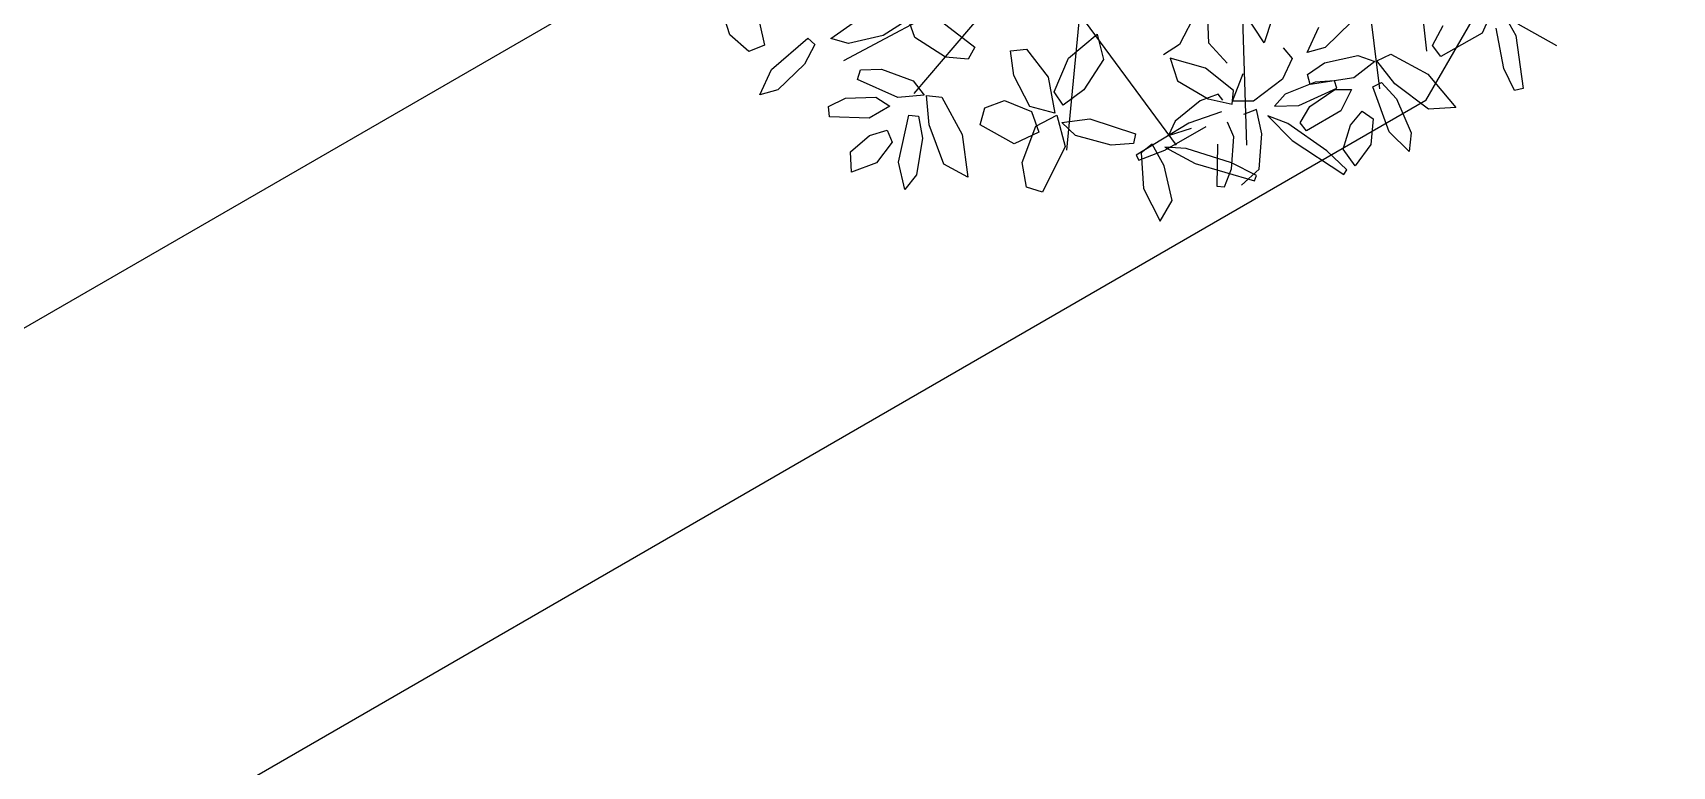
# Model space of a CAD drawing. Extents: x 8365 to 8547, y -347 to -272.
# Drawn here: x 8518.579 to 8520.532, y -324.586 to -323.712 of the extents above; entities that cross this region are included whole.
import ezdxf

# ---------------------------------------------------------------- set-up
doc = ezdxf.new("R2010")
doc.units = 0
doc.layers.get('0').update_dxf_attribs({"linetype": 'CONTINUOUS'})
doc.layers.add('1', color=7, linetype='CONTINUOUS')

msp = doc.modelspace()

# ---------------------------------------------------------------- linework, layer by layer
at = {"color": 44}
for p, q in [((8519.982, -323.3692), (8519.6285, -323.7849)), ((8520.0106, -323.4157), (8520.0246, -323.8464)), ((8520.2111, -323.4829), (8520.239, -323.7345)), ((8519.8409, -323.5333), (8519.8102, -323.852)), ((8520.1645, -323.6283), (8520.1831, -323.7793)), ((8519.7543, -323.6339), (8519.5446, -323.7457)), ((8519.8258, -323.6904), (8519.9407, -323.8464))]:
    msp.add_line(p, q, dxfattribs=at)
at = {"color": 62}
for p, q in [((8519.4375, -323.6681), (8519.4506, -323.7271)), ((8519.4093, -323.715), (8519.3953, -323.6711)), ((8519.5297, -323.7193), (8519.5562, -323.7007)), ((8519.4319, -323.7347), (8519.4093, -323.715)), ((8519.4506, -323.7271), (8519.4319, -323.7347)), ((8519.459, -323.756), (8519.5023, -323.7187)), ((8519.5103, -323.7263), (8519.498, -323.7498)), ((8519.5023, -323.7187), (8519.5103, -323.7263)), ((8519.5504, -323.725), (8519.5297, -323.7193)), ((8519.4451, -323.7864), (8519.459, -323.756)), ((8519.498, -323.7498), (8519.4663, -323.7802)), ((8519.4663, -323.7802), (8519.4451, -323.7864)), ((8519.5268, -323.8002), (8519.5469, -323.7902)), ((8519.5279, -323.8124), (8519.5268, -323.8002)), ((8519.5543, -323.8785), (8519.553, -323.8542))]:
    msp.add_line(p, q, dxfattribs=at)
at = {"color": 64}
for p, q in [((8519.9652, -323.6875), (8519.9446, -323.7263)), ((8519.9797, -323.7247), (8519.9778, -323.6746)), ((8519.6137, -323.7019), (8519.5919, -323.7156)), ((8519.6296, -323.718), (8519.6212, -323.6945)), ((8519.6563, -323.6951), (8519.7012, -323.7295)), ((8519.5919, -323.7156), (8519.5504, -323.725)), ((8519.666, -323.7414), (8519.6296, -323.718)), ((8519.8126, -323.7428), (8519.8467, -323.7141)), ((8519.8467, -323.7141), (8519.8542, -323.7444)), ((8519.9446, -323.7263), (8519.9259, -323.7386)), ((8519.6932, -323.7439), (8519.666, -323.7414)), ((8519.7012, -323.7295), (8519.6932, -323.7439)), ((8519.7436, -323.7338), (8519.7626, -323.7319)), ((8519.7473, -323.7633), (8519.7436, -323.7338)), ((8519.7626, -323.7319), (8519.7885, -323.7652)), ((8519.7955, -323.7828), (8519.8126, -323.7428)), ((8519.8542, -323.7444), (8519.8307, -323.7802)), ((8519.9757, -323.7544), (8519.9338, -323.7426)), ((8519.9338, -323.7426), (8519.9423, -323.7698)), ((8519.5613, -323.7681), (8519.565, -323.7564)), ((8519.6095, -323.7895), (8519.5613, -323.7681)), ((8519.565, -323.7564), (8519.5898, -323.7556)), ((8519.5898, -323.7556), (8519.6277, -323.7696)), ((8519.7664, -323.8002), (8519.7473, -323.7633)), ((8519.7885, -323.7652), (8519.7963, -323.808)), ((8519.6408, -323.7866), (8519.6095, -323.7895)), ((8519.6277, -323.7696), (8519.6408, -323.7866)), ((8519.6466, -323.8219), (8519.6435, -323.7871)), ((8519.6435, -323.7871), (8519.6617, -323.7892)), ((8519.8064, -323.7985), (8519.7955, -323.7828)), ((8519.8307, -323.7802), (8519.8064, -323.7985)), ((8519.5469, -323.7902), (8519.583, -323.789)), ((8519.5997, -323.7997), (8519.5751, -323.8142)), ((8519.583, -323.789), (8519.5997, -323.7997)), ((8519.6617, -323.7892), (8519.6861, -323.8335)), ((8519.7072, -323.8222), (8519.713, -323.8016)), ((8519.713, -323.8016), (8519.7362, -323.7932)), ((8519.7362, -323.7932), (8519.7687, -323.806)), ((8519.7963, -323.808), (8519.7664, -323.8002)), ((8519.7687, -323.806), (8519.7774, -323.8306)), ((8519.5751, -323.8142), (8519.5279, -323.8124)), ((8519.61, -323.8663), (8519.6226, -323.8105)), ((8519.6226, -323.8105), (8519.6341, -323.8119)), ((8519.6341, -323.8119), (8519.6388, -323.8381)), ((8519.6643, -323.8688), (8519.6466, -323.8219)), ((8519.7477, -323.8445), (8519.7072, -323.8222)), ((8519.7572, -323.8668), (8519.7737, -323.8238)), ((8519.7737, -323.8238), (8519.7988, -323.8105)), ((8519.7988, -323.8105), (8519.8086, -323.8479)), ((8519.8047, -323.8194), (8519.838, -323.8149)), ((8519.8209, -323.8348), (8519.8047, -323.8194)), ((8519.553, -323.8542), (8519.5757, -323.8347)), ((8519.5757, -323.8347), (8519.5966, -323.8282)), ((8519.6025, -323.8428), (8519.5839, -323.8672)), ((8519.5966, -323.8282), (8519.6025, -323.8428)), ((8519.6388, -323.8381), (8519.6315, -323.8815)), ((8519.6861, -323.8335), (8519.6928, -323.8845)), ((8519.7774, -323.8306), (8519.7477, -323.8445)), ((8519.8086, -323.8479), (8519.7817, -323.9021)), ((8519.5839, -323.8672), (8519.5543, -323.8785)), ((8519.6177, -323.899), (8519.61, -323.8663)), ((8519.6315, -323.8815), (8519.6177, -323.899)), ((8519.6928, -323.8845), (8519.6643, -323.8688)), ((8519.7624, -323.8963), (8519.7572, -323.8668)), ((8519.7817, -323.9021), (8519.7624, -323.8963))]:
    msp.add_line(p, q, dxfattribs=at)
at = {"color": 66}
for p, q in [((8520.0458, -323.7245), (8520.0204, -323.6861)), ((8520.0552, -323.6954), (8520.0458, -323.7245)), ((8520.097, -323.736), (8520.1108, -323.7057)), ((8520.1498, -323.6994), (8520.1181, -323.7298)), ((8520.0682, -323.7304), (8520.079, -323.7429)), ((8520.1181, -323.7298), (8520.097, -323.736)), ((8520.1176, -323.7481), (8520.1572, -323.7395)), ((8520.1572, -323.7395), (8520.1773, -323.7467)), ((8520.1799, -323.7457), (8520.1964, -323.7377)), ((8519.9423, -323.7698), (8519.9788, -323.7909)), ((8519.9908, -323.7854), (8519.9693, -323.7936)), ((8519.9693, -323.7936), (8519.9395, -323.8177)), ((8519.838, -323.8149), (8519.8924, -323.8328)), ((8519.956, -323.8199), (8519.893, -323.858)), ((8519.9272, -323.8521), (8519.9765, -323.824)), ((8519.9395, -323.8177), (8519.9316, -323.8349)), ((8519.9316, -323.8349), (8519.9591, -323.826)), ((8519.8633, -323.8462), (8519.8209, -323.8348)), ((8519.8899, -323.8441), (8519.8633, -323.8462)), ((8519.8924, -323.8328), (8519.8899, -323.8441)), ((8519.9122, -323.8451), (8519.8992, -323.8553)), ((8519.9267, -323.8709), (8519.9122, -323.8451)), ((8519.99, -323.8451), (8519.9893, -323.8949)), ((8519.893, -323.858), (8519.8962, -323.8639)), ((8519.8962, -323.8639), (8519.9272, -323.8521)), ((8519.8992, -323.8553), (8519.902, -323.8978)), ((8519.9527, -323.8502), (8519.9272, -323.8485)), ((8519.9272, -323.8485), (8519.9635, -323.868)), ((8519.9359, -323.9121), (8519.9267, -323.8709)), ((8519.902, -323.8978), (8519.9216, -323.9366)), ((8519.9216, -323.9366), (8519.9359, -323.9121))]:
    msp.add_line(p, q, dxfattribs=at)
at = {"color": 68}
for p, q in [((8520.3197, -323.6807), (8520.3054, -323.7128)), ((8520.3276, -323.6838), (8520.3453, -323.7158)), ((8520.2461, -323.7277), (8520.259, -323.7036)), ((8520.3309, -323.7549), (8520.322, -323.7068)), ((8520.3478, -323.7018), (8520.3937, -323.7275)), ((8520.0017, -323.7487), (8519.9797, -323.7247)), ((8520.2562, -323.7408), (8520.2461, -323.7277)), ((8520.3054, -323.7128), (8520.2562, -323.7408)), ((8520.3453, -323.7158), (8520.3539, -323.7788)), ((8520.079, -323.7429), (8520.0673, -323.7677)), ((8520.0972, -323.7621), (8520.1176, -323.7481)), ((8520.1773, -323.7467), (8520.1525, -323.7661)), ((8520.2012, -323.7734), (8520.1799, -323.7457)), ((8520.1964, -323.7377), (8520.2407, -323.7619)), ((8520.0089, -323.7811), (8519.9757, -323.7544)), ((8520.0078, -323.7937), (8520.0205, -323.7609)), ((8520.0673, -323.7677), (8520.0328, -323.7939)), ((8520.1004, -323.7739), (8520.0972, -323.7621)), ((8520.1525, -323.7661), (8520.1004, -323.7739)), ((8520.2407, -323.7619), (8520.2739, -323.8013)), ((8520.3438, -323.781), (8520.3309, -323.7549)), ((8519.9963, -323.7928), (8519.9908, -323.7854)), ((8520.0076, -323.7976), (8520.0089, -323.7811)), ((8520.0707, -323.7855), (8520.058, -323.7997)), ((8520.1062, -323.7713), (8520.0707, -323.7855)), ((8520.087, -323.7992), (8520.1323, -323.7784)), ((8520.1001, -323.8003), (8520.1299, -323.7799)), ((8520.1292, -323.7698), (8520.1062, -323.7713)), ((8520.1323, -323.7784), (8520.1292, -323.7698)), ((8520.1299, -323.7799), (8520.1498, -323.7799)), ((8520.1498, -323.7799), (8520.1368, -323.8054)), ((8520.1749, -323.7767), (8520.1853, -323.7717)), ((8520.1943, -323.8305), (8520.1749, -323.7767)), ((8520.1853, -323.7717), (8520.2034, -323.7912)), ((8520.2414, -323.8033), (8520.2012, -323.7734)), ((8520.3539, -323.7788), (8520.3438, -323.781)), ((8519.9949, -323.8064), (8519.956, -323.8199)), ((8519.9788, -323.7909), (8520.0076, -323.7976)), ((8520.0328, -323.7939), (8520.0078, -323.7937)), ((8520.0365, -323.8038), (8520.0211, -323.8096)), ((8520.0428, -323.8327), (8520.0365, -323.8038)), ((8520.058, -323.7997), (8520.087, -323.7992)), ((8520.0886, -323.8196), (8520.1001, -323.8003)), ((8520.1368, -323.8054), (8520.0961, -323.8293)), ((8520.1484, -323.8224), (8520.1625, -323.8056)), ((8520.1625, -323.8056), (8520.1753, -323.8148)), ((8520.2034, -323.7912), (8520.2206, -323.8317)), ((8520.2739, -323.8013), (8520.2414, -323.8033)), ((8520.0094, -323.8363), (8520.002, -323.8188)), ((8520.0738, -323.8205), (8520.0499, -323.8114)), ((8520.0499, -323.8114), (8520.0789, -323.8407)), ((8520.1203, -323.8528), (8520.0738, -323.8205)), ((8520.0961, -323.8293), (8520.0886, -323.8196)), ((8520.1397, -323.851), (8520.1484, -323.8224)), ((8520.1753, -323.8148), (8520.1728, -323.8453)), ((8520.0069, -323.8745), (8520.0094, -323.8363)), ((8520.0395, -323.8747), (8520.0428, -323.8327)), ((8520.0789, -323.8407), (8520.1403, -323.8812)), ((8520.1728, -323.8453), (8520.1539, -323.8708)), ((8520.2184, -323.8539), (8520.1943, -323.8305)), ((8520.2206, -323.8317), (8520.2184, -323.8539)), ((8520.0067, -323.8674), (8519.9527, -323.8502)), ((8520.1442, -323.8757), (8520.1203, -323.8528)), ((8520.1539, -323.8708), (8520.1397, -323.851)), ((8519.9635, -323.868), (8520.0341, -323.8886)), ((8519.9984, -323.8959), (8520.0069, -323.8745)), ((8520.0363, -323.8823), (8520.0067, -323.8674)), ((8520.0186, -323.894), (8520.0395, -323.8747)), ((8520.0341, -323.8886), (8520.0363, -323.8823)), ((8520.1403, -323.8812), (8520.1442, -323.8757)), ((8519.9893, -323.8949), (8519.9984, -323.8959))]:
    msp.add_line(p, q, dxfattribs=at)
at = {"layer": '1', "color": 1, "linetype": 'CONTINUOUS'}
for p, q in [((8520.2383, -323.7929), (8521.5102, -321.5899)), ((8519.7991, -323.3537), (8507.4193, -330.5012)), ((8520.2383, -323.7929), (8507.5801, -331.1012))]:
    msp.add_line(p, q, dxfattribs=at)

doc.saveas('drawing.dxf')
